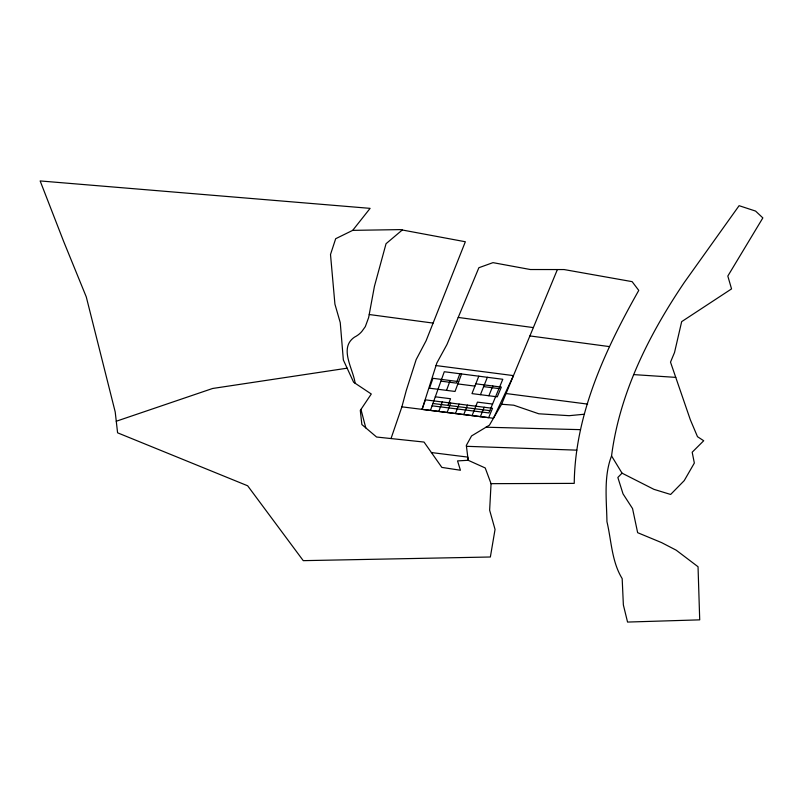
<?xml version="1.0" encoding="UTF-8"?>
<svg xmlns="http://www.w3.org/2000/svg" width="803" height="803" viewBox="0 0 803 803"><rect width="100%" height="100%" fill="white"/><g stroke="black" fill="none" stroke-linecap="round" stroke-linejoin="round"><path stroke-width="1.2" d="M491.055 483.667L489.639 510.196L495.049 529.448L490.362 557.001L303.253 560.655L247.655 485.785L117.589 432.817L115.21 411.969L86.282 296.919L63.648 241.442L40.15 180.936L370.113 208.358L352.698 230.361L335.684 238.712L330.505 254.491L334.921 304.146L340.251 322.615L343.353 359.985L353.621 382.238L371.287 394.012L360.296 410.413L361.862 424.546L376.577 437.023L424.024 442.062L441.851 467.406L460.42 470.247L457.539 460.902L468.179 460.29L485.223 467.958L491.055 483.667L574.235 483.376C575.018 414.268 605.382 349.425 638.766 290.395L632.112 281.642L564.107 269.557L530.371 269.527L492.982 262.641L478.869 267.73L446.97 344.487L436.872 362.926L422.067 409.359L488.646 417.67L492.53 408.295L425.409 399.844L422.067 409.359M611.555 455.913C619.655 392.767 649.115 334.48 684.407 282.295L739.101 205.688L755.583 211.079L762.85 217.914L727.819 276.061L731.543 288.899L681.667 321.642L674.53 352.487L670.505 362.133L690.339 419.788L697.496 436.691L703.709 440.747L692.186 452.219L694.344 463.06L684.206 480.646L670.635 494.467L653.893 489.328L622.034 473.158L611.555 455.913C603.545 476.591 606.596 499.938 606.948 521.679C611.454 540.68 611.675 561.558 622.174 578.602L623.369 604.95L627.555 622.064L699.714 619.856L698.038 566.747L676.186 550.175L661.622 542.627L637.642 532.68L632.553 508.58L623.028 493.865L617.848 477.464L622.034 473.158M391.021 438.558L401.891 406.84L406.318 390.348L416.155 359.603L426.082 340.793L465.349 241.753L400.225 229.608L352.698 230.361M430.438 410.403L444.28 371.729L502.798 379.287L488.876 412.943L432.034 405.816M438.799 411.447L442.282 401.962M446.538 390.368L450.152 380.522M448.034 405.395L450.523 398.73L435.266 396.802M459.858 373.736L456.355 383.121L440.897 381.144M447.141 412.481L450.694 403.026M461.595 373.957L455.03 391.452L429.495 388.2L432.968 378.323L458.724 381.626M455.472 413.525L459.095 404.08M463.783 414.569L467.476 405.134M478.799 376.185L471.983 393.611L497.288 396.833L501.333 387.086L475.808 383.814M472.084 415.603L477.444 402.132L492.56 404.039M480.435 394.685L487.361 377.29M480.375 416.637L484.199 407.241M488.866 395.759L492.841 386.002M431.402 452.551L467.778 457.098L468.179 460.29L466.332 445.404L471.552 435.939L489.439 425.158L501.604 404.25L557.382 269.557M402.283 229.989L386.042 243.71L374.439 286.3L368.637 317.586L365.325 326.62L362.113 331.097A32.532 19.724 3.8 0 1 354.424 337.19C338.605 348.101 353.35 369.039 355.097 383.222M116.264 421.244L212.614 388.481L347.137 368.186M584.323 414.228L569.146 415.683L538.793 413.786L513.719 405.194L501.604 404.25M486.036 427.206L580.529 429.655M466.443 446.307L576.815 450.152M633.828 374.61L675.785 377.38M432.867 403.487L489.83 410.644M401.891 406.84L493.443 418.263L513.468 375.613L435.989 365.556M483.637 386.624L498.944 388.582M457.861 383.924L474.914 386.113M506.041 393.53L587.635 404.11M369.27 314.525L433.098 323.087M529.9 335.925L609.397 346.595M458.212 317.436L533.343 327.594M365.777 427.869L360.969 409.4"/></g></svg>
